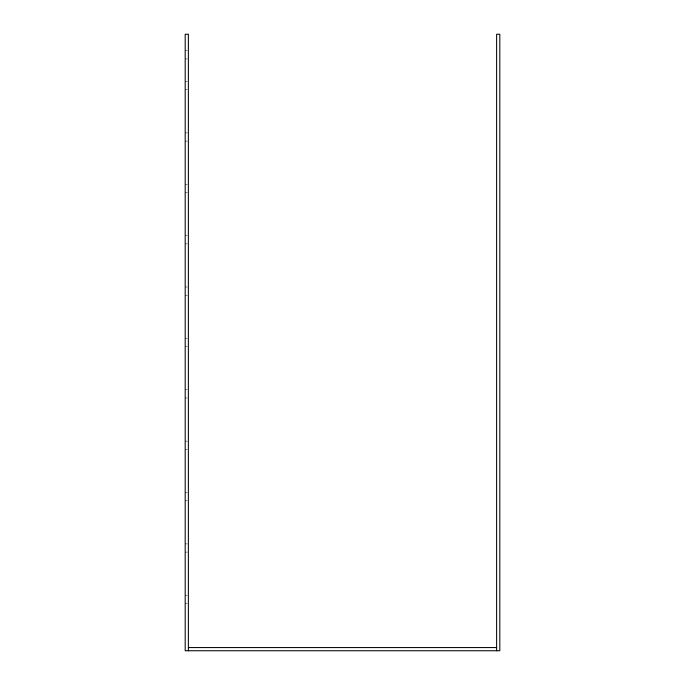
<?xml version="1.0" encoding="UTF-8"?>
<svg xmlns="http://www.w3.org/2000/svg" width="685" height="685" viewBox="0 0 685 685"><rect width="100%" height="100%" fill="white"/><g stroke="black" fill="none" stroke-linecap="round" stroke-linejoin="round"><path stroke-width="0.51" stroke-dasharray="3.42 2.57" d="M185.19 50.69L187.313 50.69M185.19 58.91L187.313 58.91M185.19 81.515L187.313 81.515M185.19 89.735L187.313 89.735M185.19 132.89L187.313 132.89M185.19 141.11L187.313 141.11M185.19 184.265L187.313 184.265M185.19 192.485L187.313 192.485M185.19 235.64L187.313 235.64M185.19 243.86L187.313 243.86M185.19 287.015L187.313 287.015M185.19 295.235L187.313 295.235M185.19 338.39L187.313 338.39M185.19 346.61L187.313 346.61M185.19 389.765L187.313 389.765M185.19 397.985L187.313 397.985M185.19 441.14L187.313 441.14M185.19 449.36L187.313 449.36M185.19 492.515L187.313 492.515M185.19 500.735L187.313 500.735M185.19 543.89L187.313 543.89M185.19 552.11L187.313 552.11M185.19 595.265L187.313 595.265M185.19 603.485L187.313 603.485"/><path stroke-width="1.03" d="M188.375 647.565L496.625 647.565M496.625 650.75L496.625 34.25L499.81 34.25L499.81 650.75L185.19 650.75L185.19 34.25L188.375 34.25L188.375 650.75"/></g></svg>
